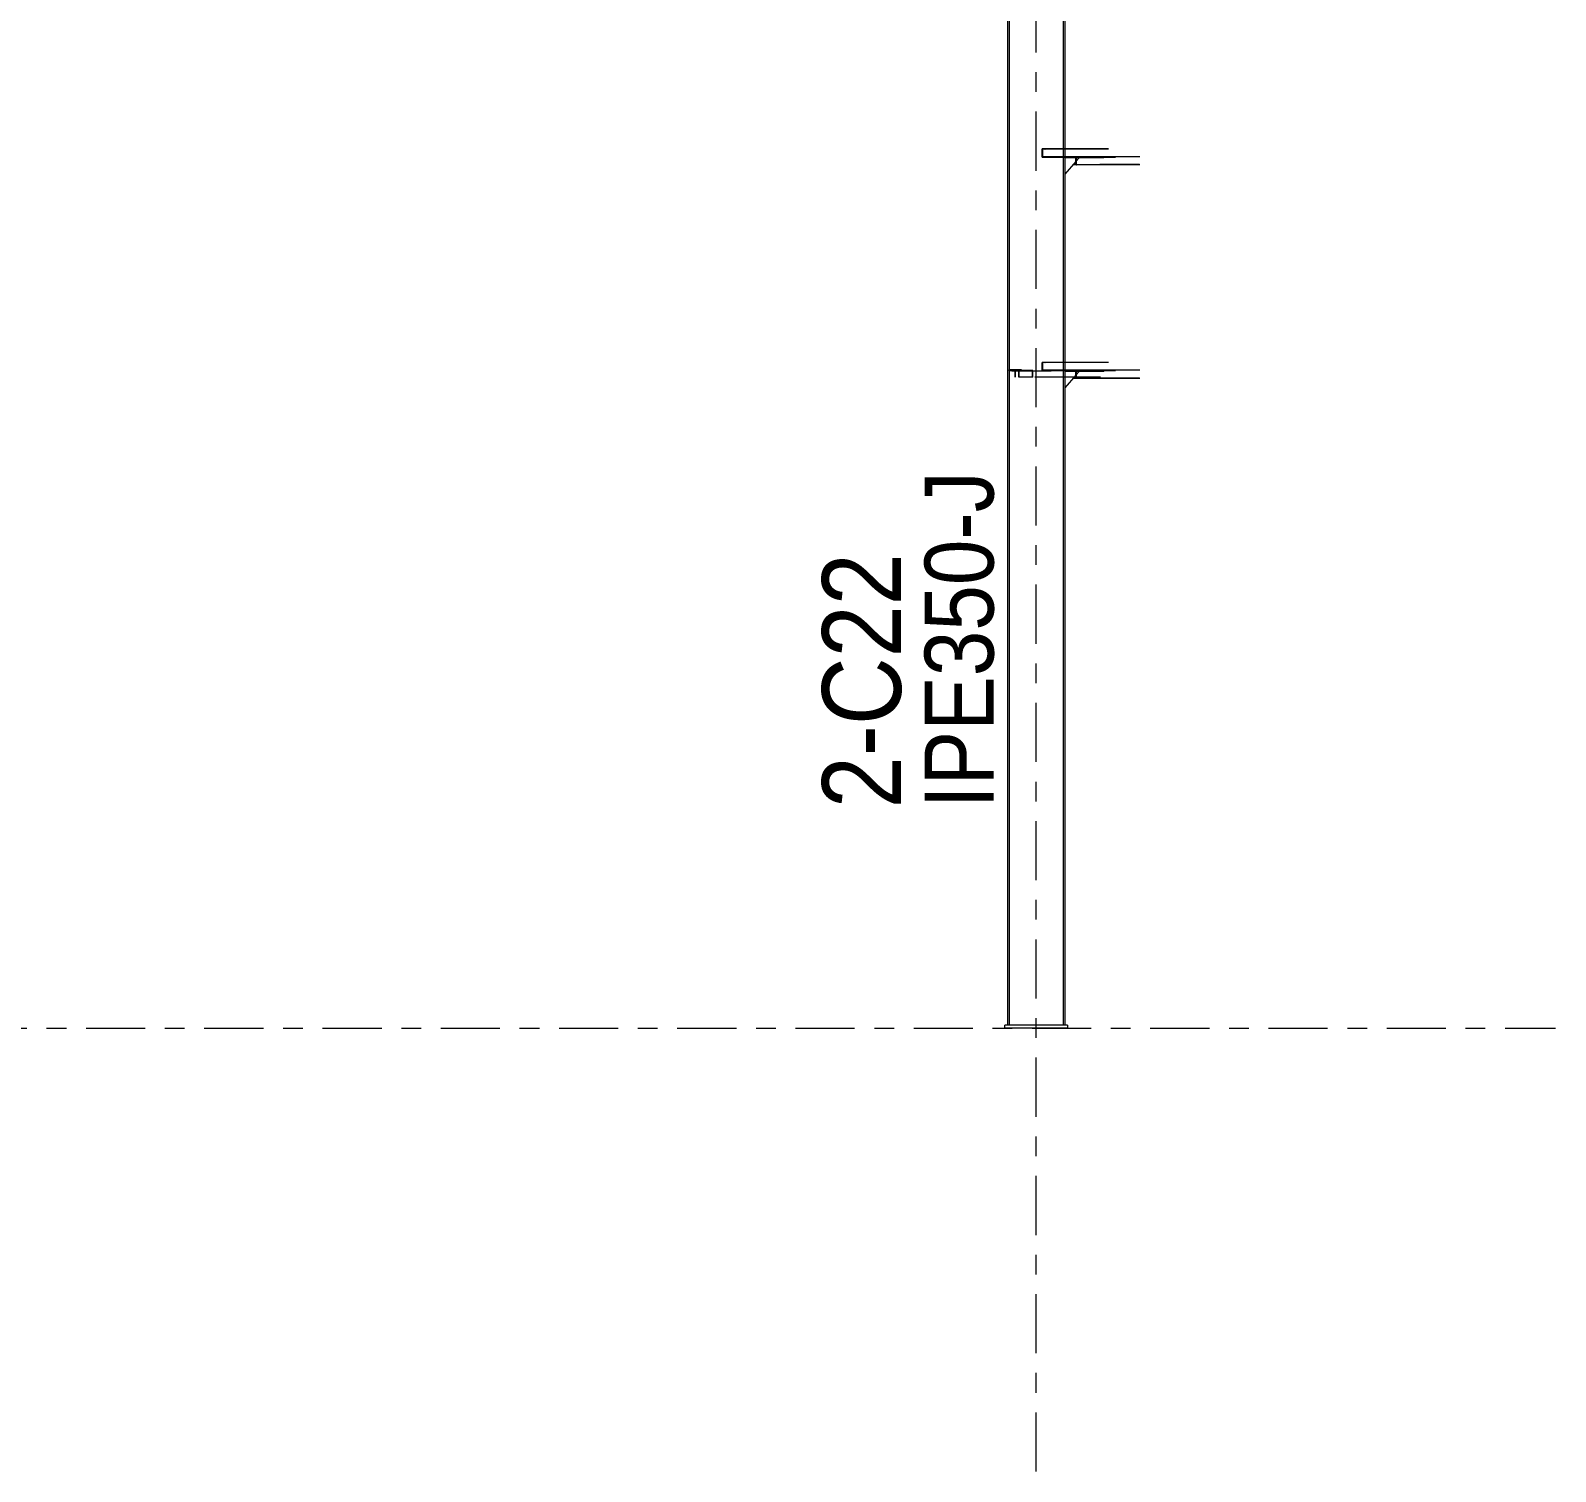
# Model space of a CAD drawing. Header units: millimetres. Extents: x -49 to 773, y -82 to 492.
# Drawn here: x 509.2 to 586.6, y -5.8 to 67.3 of the extents above; entities that cross this region are included whole.
import ezdxf

# ---------------------------------------------------------------- set-up
doc = ezdxf.new("R2010")
doc.units = ezdxf.units.MM
for name, pattern in [('XKITLINE00', [0]), ('XKITLINE02', [4, 2, -2]), ('XKITLINE03', [6, 3, -1, 1, -1])]:
    doc.linetypes.add(name, pattern=pattern)
for name, color, linetype, lineweight in [('Part', 2, 'Continuous', 0), ('PartMark', 7, 'Continuous', 0), ('S-grid', 1, 'Continuous', 0)]:
    doc.layers.add(name, color=color, linetype=linetype, lineweight=lineweight)
doc.styles.add('ARIAL', font='ARIAL.TTF')

# ---------------------------------------------------------------- blocks, each defined once
blk = doc.blocks.new('*A2')
at = {"layer": 'Part'}
blk.add_hatch(color=3, dxfattribs=at).paths.add_polyline_path([(559.695, 50.025), (559.695, 50.042), (560.038, 50.042), (560.038, 49.708), (560.021, 49.708), (560.021, 50.025)], flags=17)
blk = doc.blocks.new('*A84')
at = {"layer": 'Part'}
blk.add_hatch(color=3, dxfattribs=at).paths.add_polyline_path([(560.528, 61.277), (560.528, 60.89), (562.243, 60.89), (562.243, 60.473), (562.1, 60.473), (562.1, 60.488), (562.226, 60.488), (562.226, 60.875), (560.511, 60.875), (560.511, 61.292), (560.654, 61.292), (560.654, 61.277)], flags=17)
blk = doc.blocks.new('*A85')
at = {"layer": 'Part'}
blk.add_hatch(color=3, dxfattribs=at).paths.add_polyline_path([(560.528, 50.443), (560.528, 50.057), (562.243, 50.057), (562.243, 49.64), (562.1, 49.64), (562.1, 49.655), (562.226, 49.655), (562.226, 50.042), (560.511, 50.042), (560.511, 50.458), (560.654, 50.458), (560.654, 50.443)], flags=17)
blk = doc.blocks.new('*A91')
at = {"layer": 'Part'}
blk.add_hatch(color=3, dxfattribs=at).paths.add_polyline_path([(560.536, 61.277), (560.536, 60.89), (562.25, 60.89), (562.25, 60.473), (562.107, 60.473), (562.107, 60.488), (562.233, 60.488), (562.233, 60.875), (560.519, 60.875), (560.519, 61.292), (560.661, 61.292), (560.661, 61.277)], flags=17)
blk = doc.blocks.new('*A92')
at = {"layer": 'Part'}
blk.add_hatch(color=3, dxfattribs=at).paths.add_polyline_path([(560.536, 50.443), (560.536, 50.057), (562.25, 50.057), (562.25, 49.64), (562.107, 49.64), (562.107, 49.655), (562.233, 49.655), (562.233, 50.042), (560.519, 50.042), (560.519, 50.458), (560.661, 50.458), (560.661, 50.443)], flags=17)
blk = doc.blocks.new('*A482')
at = {"layer": 'S-grid', "color": 1, "linetype": 'XKITLINE03', "lineweight": 0}
blk.add_line((-10, 16.667), (586.562, 16.667), dxfattribs=at)
blk = doc.blocks.new('*A487')
at = {"layer": 'Part', "color": 7, "linetype": 'XKITLINE02', "lineweight": 0}
for p, q in [((563.637, 60.875), (561.667, 60.875)), ((561.667, 60.875), (561.667, 60.833)), ((563.637, 60.833), (562.226, 60.833)), ((562.26, 60.833), (562.26, 60.875)), ((563.114, 60.833), (563.114, 60.875)), ((563.637, 60.833), (563.637, 60.875))]:
    blk.add_line(p, q, dxfattribs=at)
at = {"layer": 'Part', "color": 2, "linetype": 'XKITLINE00', "lineweight": 0}
for p, q in [((562.226, 60.833), (561.667, 60.833)), ((561.981, 60.833), (561.981, 60.875))]:
    blk.add_line(p, q, dxfattribs=at)
blk = doc.blocks.new('*A488')
at = {"layer": 'Part', "color": 7, "linetype": 'XKITLINE02', "lineweight": 0}
for p, q in [((561.667, 60.833), (561.667, 60)), ((562.392, 60.833), (561.667, 60.833)), ((562.226, 60.643), (562.392, 60.833))]:
    blk.add_line(p, q, dxfattribs=at)
at = {"layer": 'Part', "color": 2, "linetype": 'XKITLINE00', "lineweight": 0}
blk.add_line((562.226, 60.643), (561.667, 60), dxfattribs=at)
blk = doc.blocks.new('*A489')
at = {"layer": 'Part', "color": 7, "linetype": 'XKITLINE02', "lineweight": 0}
for p, q in [((563.637, 50.042), (561.667, 50.042)), ((561.667, 50.042), (561.667, 50)), ((563.637, 50), (562.226, 50)), ((562.26, 50), (562.26, 50.042)), ((563.114, 50), (563.114, 50.042)), ((563.637, 50), (563.637, 50.042))]:
    blk.add_line(p, q, dxfattribs=at)
at = {"layer": 'Part', "color": 2, "linetype": 'XKITLINE00', "lineweight": 0}
for p, q in [((562.226, 50), (561.667, 50)), ((561.981, 50), (561.981, 50.042))]:
    blk.add_line(p, q, dxfattribs=at)
blk = doc.blocks.new('*A490')
at = {"layer": 'Part', "color": 7, "linetype": 'XKITLINE02', "lineweight": 0}
for p, q in [((561.667, 50), (561.667, 49.167)), ((562.392, 50), (561.667, 50)), ((562.226, 49.809), (562.392, 50))]:
    blk.add_line(p, q, dxfattribs=at)
at = {"layer": 'Part', "color": 2, "linetype": 'XKITLINE00', "lineweight": 0}
blk.add_line((562.226, 49.809), (561.667, 49.167), dxfattribs=at)
blk = doc.blocks.new('*A491')
at = {"layer": 'Part', "color": 2, "linetype": 'XKITLINE00', "lineweight": 0}
for p, q in [((559.467, 50.083), (558.842, 50.083)), ((559.126, 50.042), (558.842, 50.042)), ((559.467, 50.042), (559.467, 50.083))]:
    blk.add_line(p, q, dxfattribs=at)
at = {"layer": 'Part', "color": 7, "linetype": 'XKITLINE02', "lineweight": 0}
for p, q in [((558.842, 50.042), (558.842, 50.083)), ((558.967, 50.042), (558.967, 50.083)), ((559.467, 50.042), (559.126, 50.042))]:
    blk.add_line(p, q, dxfattribs=at)
blk = doc.blocks.new('*A492')
at = {"layer": 'Part', "color": 7, "linetype": 'XKITLINE02', "lineweight": 0}
for p, q in [((559.467, 50.083), (558.842, 50.083)), ((558.842, 50.083), (558.842, 50.042)), ((558.842, 50.042), (559.467, 50.042)), ((558.967, 50.042), (558.967, 50.083)), ((559.467, 50.042), (559.467, 50.083))]:
    blk.add_line(p, q, dxfattribs=at)
blk = doc.blocks.new('*A493')
at = {"layer": 'Part', "color": 2, "linetype": 'XKITLINE00', "lineweight": 0}
for p, q in [((559.029, 50.042), (559.029, 50.025)), ((559.029, 50.025), (559.695, 50.025)), ((560.038, 50.042), (559.126, 50.042)), ((559.336, 49.708), (559.336, 50.025)), ((560.038, 49.708), (559.336, 49.708)), ((559.695, 50.025), (559.695, 50.042)), ((560.021, 50.025), (559.695, 50.025)), ((560.021, 49.708), (560.021, 50.025)), ((560.038, 49.708), (560.038, 50.042))]:
    blk.add_line(p, q, dxfattribs=at)
at = {"layer": 'Part', "color": 7, "linetype": 'XKITLINE02', "lineweight": 0}
for p, q in [((559.126, 50.042), (559.029, 50.042)), ((559.352, 49.708), (559.352, 50.042))]:
    blk.add_line(p, q, dxfattribs=at)
blk = doc.blocks.new('*A494')
at = {"layer": 'Part', "color": 7, "linetype": 'XKITLINE02', "lineweight": 0}
for p, q in [((558.976, 50.042), (558.976, 50.025)), ((563.471, 50.042), (558.976, 50.042)), ((558.976, 50.025), (563.44, 50.025)), ((559.146, 49.708), (559.146, 50.025)), ((562.138, 49.708), (559.146, 49.708)), ((559.155, 49.708), (559.155, 50.042)), ((563.471, 49.708), (562.226, 49.708))]:
    blk.add_line(p, q, dxfattribs=at)
at = {"layer": 'Part', "color": 2, "linetype": 'XKITLINE00', "lineweight": 0}
blk.add_line((562.226, 49.708), (562.138, 49.708), dxfattribs=at)
blk = doc.blocks.new('*A789')
at = {"layer": 'S-grid', "color": 1, "linetype": 'XKITLINE03', "lineweight": 0}
blk.add_line((560.208, -5.82), (560.208, 135.409), dxfattribs=at)
at = {"layer": 'S-grid', "color": 3, "style": 'ARIAL', "width": 0.85}
blk.add_text('X2', height=3, dxfattribs=at).set_placement((557.761, 136.409))
blk = doc.blocks.new('*A817')
at = {"layer": 'Part', "color": 2, "linetype": 'XKITLINE00', "lineweight": 0}
for p, q in [((560.511, 60.875), (560.511, 61.292)), ((560.654, 61.292), (560.511, 61.292)), ((560.528, 61.277), (560.528, 60.89)), ((560.654, 61.277), (560.528, 61.277)), ((560.654, 61.292), (560.654, 61.277)), ((563.874, 61.292), (562.669, 61.292)), ((563.874, 61.277), (562.669, 61.277)), ((562.226, 60.875), (560.511, 60.875)), ((560.528, 60.89), (562.243, 60.89)), ((562.1, 60.473), (562.1, 60.488)), ((562.226, 60.488), (562.1, 60.488)), ((562.243, 60.473), (562.1, 60.473)), ((562.226, 60.488), (562.226, 60.875)), ((562.243, 60.89), (562.243, 60.473)), ((565.463, 60.89), (563.888, 60.89)), ((565.463, 60.473), (563.888, 60.473))]:
    blk.add_line(p, q, dxfattribs=at)
at = {"layer": 'Part', "color": 7, "linetype": 'XKITLINE02', "lineweight": 0}
for p, q in [((560.661, 61.292), (560.654, 61.292)), ((562.669, 61.292), (560.654, 61.292)), ((560.654, 61.277), (560.661, 61.277)), ((562.669, 61.277), (560.654, 61.277)), ((562.226, 60.875), (565.446, 60.875)), ((565.446, 60.488), (562.226, 60.488)), ((562.243, 60.89), (562.25, 60.89)), ((562.25, 60.89), (562.243, 60.89)), ((562.243, 60.473), (562.25, 60.473)), ((563.888, 60.473), (562.243, 60.473)), ((563.888, 60.89), (562.25, 60.89))]:
    blk.add_line(p, q, dxfattribs=at)
blk = doc.blocks.new('*A818')
at = {"layer": 'Part', "color": 2, "linetype": 'XKITLINE00', "lineweight": 0}
for p, q in [((560.511, 50.042), (560.511, 50.458)), ((560.654, 50.458), (560.511, 50.458)), ((560.528, 50.443), (560.528, 50.057)), ((560.654, 50.443), (560.528, 50.443)), ((560.654, 50.458), (560.654, 50.443)), ((563.874, 50.458), (562.669, 50.458)), ((563.874, 50.443), (562.669, 50.443)), ((562.226, 50.042), (560.511, 50.042)), ((560.528, 50.057), (562.243, 50.057)), ((562.1, 49.64), (562.1, 49.655)), ((562.226, 49.655), (562.1, 49.655)), ((562.243, 49.64), (562.1, 49.64)), ((562.226, 49.655), (562.226, 50.042)), ((562.243, 50.057), (562.243, 49.64)), ((565.463, 50.057), (563.888, 50.057)), ((565.463, 49.64), (563.888, 49.64))]:
    blk.add_line(p, q, dxfattribs=at)
at = {"layer": 'Part', "color": 7, "linetype": 'XKITLINE02', "lineweight": 0}
for p, q in [((560.661, 50.458), (560.654, 50.458)), ((562.669, 50.458), (560.654, 50.458)), ((560.654, 50.443), (560.661, 50.443)), ((562.669, 50.443), (560.654, 50.443)), ((562.226, 50.042), (565.446, 50.042)), ((565.446, 49.655), (562.226, 49.655)), ((563.888, 50.057), (562.243, 50.057)), ((563.888, 49.64), (562.243, 49.64))]:
    blk.add_line(p, q, dxfattribs=at)
blk = doc.blocks.new('*A825')
at = {"layer": 'Part', "color": 2, "linetype": 'XKITLINE00', "lineweight": 0}
for p, q in [((560.519, 60.875), (560.519, 61.292)), ((562.669, 61.292), (560.519, 61.292)), ((562.669, 61.277), (560.536, 61.277)), ((560.536, 61.277), (560.536, 60.89)), ((560.661, 61.277), (560.661, 61.292)), ((560.519, 60.875), (562.233, 60.875)), ((563.888, 60.89), (560.536, 60.89)), ((562.107, 60.473), (562.107, 60.488)), ((562.233, 60.488), (562.107, 60.488)), ((563.888, 60.473), (562.107, 60.473)), ((562.233, 60.488), (562.233, 60.875)), ((562.25, 60.473), (562.25, 60.89))]:
    blk.add_line(p, q, dxfattribs=at)
at = {"layer": 'Part', "color": 7, "linetype": 'XKITLINE02', "lineweight": 0}
for p, q in [((563.869, 61.277), (562.573, 61.277)), ((563.869, 61.292), (562.669, 61.292)), ((562.233, 60.875), (565.44, 60.875)), ((565.44, 60.488), (562.233, 60.488)), ((565.457, 60.89), (563.888, 60.89)), ((565.457, 60.473), (563.888, 60.473))]:
    blk.add_line(p, q, dxfattribs=at)
blk = doc.blocks.new('*A826')
at = {"layer": 'Part', "color": 2, "linetype": 'XKITLINE00', "lineweight": 0}
for p, q in [((560.519, 50.042), (560.519, 50.458)), ((562.669, 50.458), (560.519, 50.458)), ((562.669, 50.443), (560.536, 50.443)), ((560.536, 50.443), (560.536, 50.057)), ((560.661, 50.443), (560.661, 50.458)), ((560.519, 50.042), (562.233, 50.042)), ((563.888, 50.057), (560.536, 50.057)), ((562.107, 49.64), (562.107, 49.655)), ((562.233, 49.655), (562.107, 49.655)), ((563.888, 49.64), (562.107, 49.64)), ((562.233, 49.655), (562.233, 50.042)), ((562.25, 49.64), (562.25, 50.057))]:
    blk.add_line(p, q, dxfattribs=at)
at = {"layer": 'Part', "color": 7, "linetype": 'XKITLINE02', "lineweight": 0}
for p, q in [((563.869, 50.443), (562.573, 50.443)), ((563.869, 50.458), (562.669, 50.458)), ((562.233, 50.042), (565.44, 50.042)), ((565.44, 49.655), (562.233, 49.655)), ((565.457, 50.057), (563.888, 50.057)), ((565.457, 49.64), (563.888, 49.64))]:
    blk.add_line(p, q, dxfattribs=at)
blk = doc.blocks.new('*A829')
at = {"layer": 'Part', "color": 7, "linetype": 'XKITLINE02', "lineweight": 0}
for p, q in [((558.75, 77.947), (558.75, 75.434)), ((561.575, 77.649), (558.75, 77.947)), ((558.842, 77.938), (558.842, 75.424)), ((561.667, 76.92), (561.667, 76.903)), ((561.575, 72.234), (561.575, 71.708)), ((561.667, 72.125), (561.667, 71.708)), ((561.575, 61.292), (561.575, 60.875)), ((561.667, 61.292), (561.667, 60.875)), ((561.575, 50.458), (561.575, 50.042)), ((561.667, 50.458), (561.667, 50.042)), ((561.667, 16.833), (558.75, 16.833))]:
    blk.add_line(p, q, dxfattribs=at)
at = {"layer": 'Part', "color": 2, "linetype": 'XKITLINE00', "lineweight": 0}
for p, q in [((561.667, 77.64), (561.575, 77.649)), ((561.575, 72.125), (561.575, 77.649)), ((561.667, 77.64), (561.667, 76.92)), ((561.667, 76.903), (561.667, 72.125)), ((558.75, 75.434), (558.75, 16.833)), ((558.842, 75.424), (558.842, 16.833)), ((561.575, 71.708), (561.575, 61.292)), ((561.667, 71.708), (561.667, 61.292)), ((561.575, 60.875), (561.575, 50.458)), ((561.667, 60.875), (561.667, 50.458)), ((561.575, 50.042), (561.575, 16.833)), ((561.667, 50.042), (561.667, 16.833))]:
    blk.add_line(p, q, dxfattribs=at)
blk = doc.blocks.new('*A830')
at = {"layer": 'Part', "color": 2, "linetype": 'XKITLINE00', "lineweight": 0}
for p, q in [((561.792, 16.833), (558.625, 16.833)), ((558.625, 16.667), (558.625, 16.833)), ((561.792, 16.667), (558.625, 16.667)), ((561.792, 16.833), (561.792, 16.667))]:
    blk.add_line(p, q, dxfattribs=at)
blk = doc.blocks.new('*A2048')
at = {"layer": 'PartMark', "color": 7, "style": 'ARIAL', "width": 0.85}
blk.add_text('IPE350-J', height=3.5, rotation=90.00021, dxfattribs=at).set_placement((558.05, 27.833))
at = {"layer": 'PartMark', "color": 3, "style": 'ARIAL', "width": 0.85}
blk.add_text('2-C22', height=4, rotation=90.00021, dxfattribs=at).set_placement((553.35, 27.833))

msp = doc.modelspace()

# ---------------------------------------------------------------- block references
at = {"lineweight": 0}
for name in ['*A789', '*A829', '*A84', '*A817', '*A91', '*A825', '*A487', '*A488', '*A85', '*A818', '*A92', '*A826', '*A491', '*A492', '*A494', '*A493', '*A2', '*A489', '*A490', '*A2048', '*A482', '*A830']:
    msp.add_blockref(name, (0, 0), dxfattribs=at)

doc.saveas('drawing.dxf')
